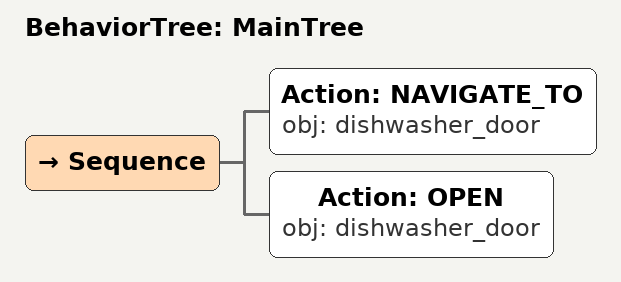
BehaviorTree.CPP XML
<root main_tree_to_execute="MainTree">
  <BehaviorTree ID="MainTree">
    <Sequence>
      <!-- Navigate to dishwasher_door -->
      <Action ID="NAVIGATE_TO" obj="dishwasher_door"/>
      <!-- Open dishwasher_door (pull handle to open until ajar) -->
      <Action ID="OPEN" obj="dishwasher_door"/>
    </Sequence>
  </BehaviorTree>
</root>
